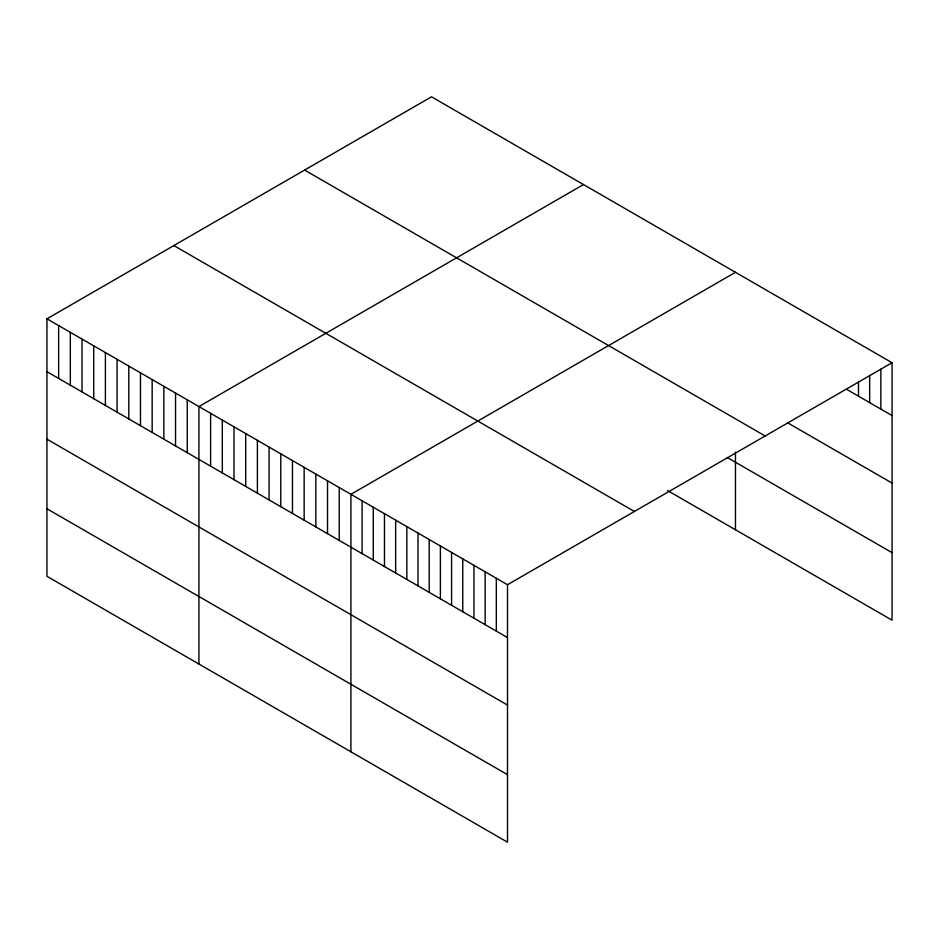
<?xml version="1.0" encoding="UTF-8"?>
<svg xmlns="http://www.w3.org/2000/svg" width="939" height="939" viewBox="0 0 939 939"><rect width="100%" height="100%" fill="white"/><g stroke="black" fill="none" stroke-linecap="round" stroke-linejoin="round"><path stroke-width="1.41" d="M46.95 318.826L507.506 584.727L507.506 842.189L46.95 576.288L46.95 318.826L431.494 96.811L892.05 362.712L892.05 620.174L667.652 490.616M583.483 184.56L198.927 406.575L198.927 664.037M735.46 272.31L350.916 494.325L350.916 751.775M507.506 584.727L892.05 362.712M847.307 389.732L892.05 415.554M787.657 422.808L892.05 483.08M304.6 170.076L765.144 435.978M727.279 457.516L892.05 552.648M173.856 245.56L634.4 511.462M46.95 371.68L507.506 637.569M46.95 439.194L507.506 705.095M46.95 508.762L507.506 774.663M880.864 369.109L880.864 409.099M869.678 375.506L869.678 402.643M858.492 381.903L858.492 396.188M735.46 452.093L735.46 529.76M496.32 578.271L496.32 631.114M485.134 571.816L485.134 624.658M473.949 565.36L473.949 618.202M462.763 558.893L462.763 611.747M451.577 552.437L451.577 605.291M440.391 545.982L440.391 598.824M429.205 539.526L429.205 592.368M418.019 533.07L418.019 585.913M406.845 526.615L406.845 579.457M395.659 520.147L395.659 573.001M384.474 513.692L384.474 566.546M373.288 507.236L373.288 560.078M362.102 500.78L362.102 553.623M339.225 487.576L339.225 540.418M327.535 480.827L327.535 533.669M315.844 474.078L315.844 526.92M304.154 467.329L304.154 520.171M292.463 460.579L292.463 513.422M280.773 453.819L280.773 506.673M269.082 447.07L269.082 499.924M257.392 440.321L257.392 493.175M245.701 433.572L245.701 486.425M234.011 426.822L234.011 479.676M222.32 420.073L222.32 472.916M210.618 413.324L210.618 466.167M187.237 399.826L187.237 452.668M175.546 393.077L175.546 445.919M163.856 386.328L163.856 439.17M152.165 379.579L152.165 432.421M140.474 372.83L140.474 425.672M128.784 366.081L128.784 418.923M117.093 359.332L117.093 412.174M105.403 352.583L105.403 405.425M93.712 345.834L93.712 398.676M82.022 339.085L82.022 391.927M70.331 332.324L70.331 385.178M58.641 325.575L58.641 378.429"/></g></svg>
